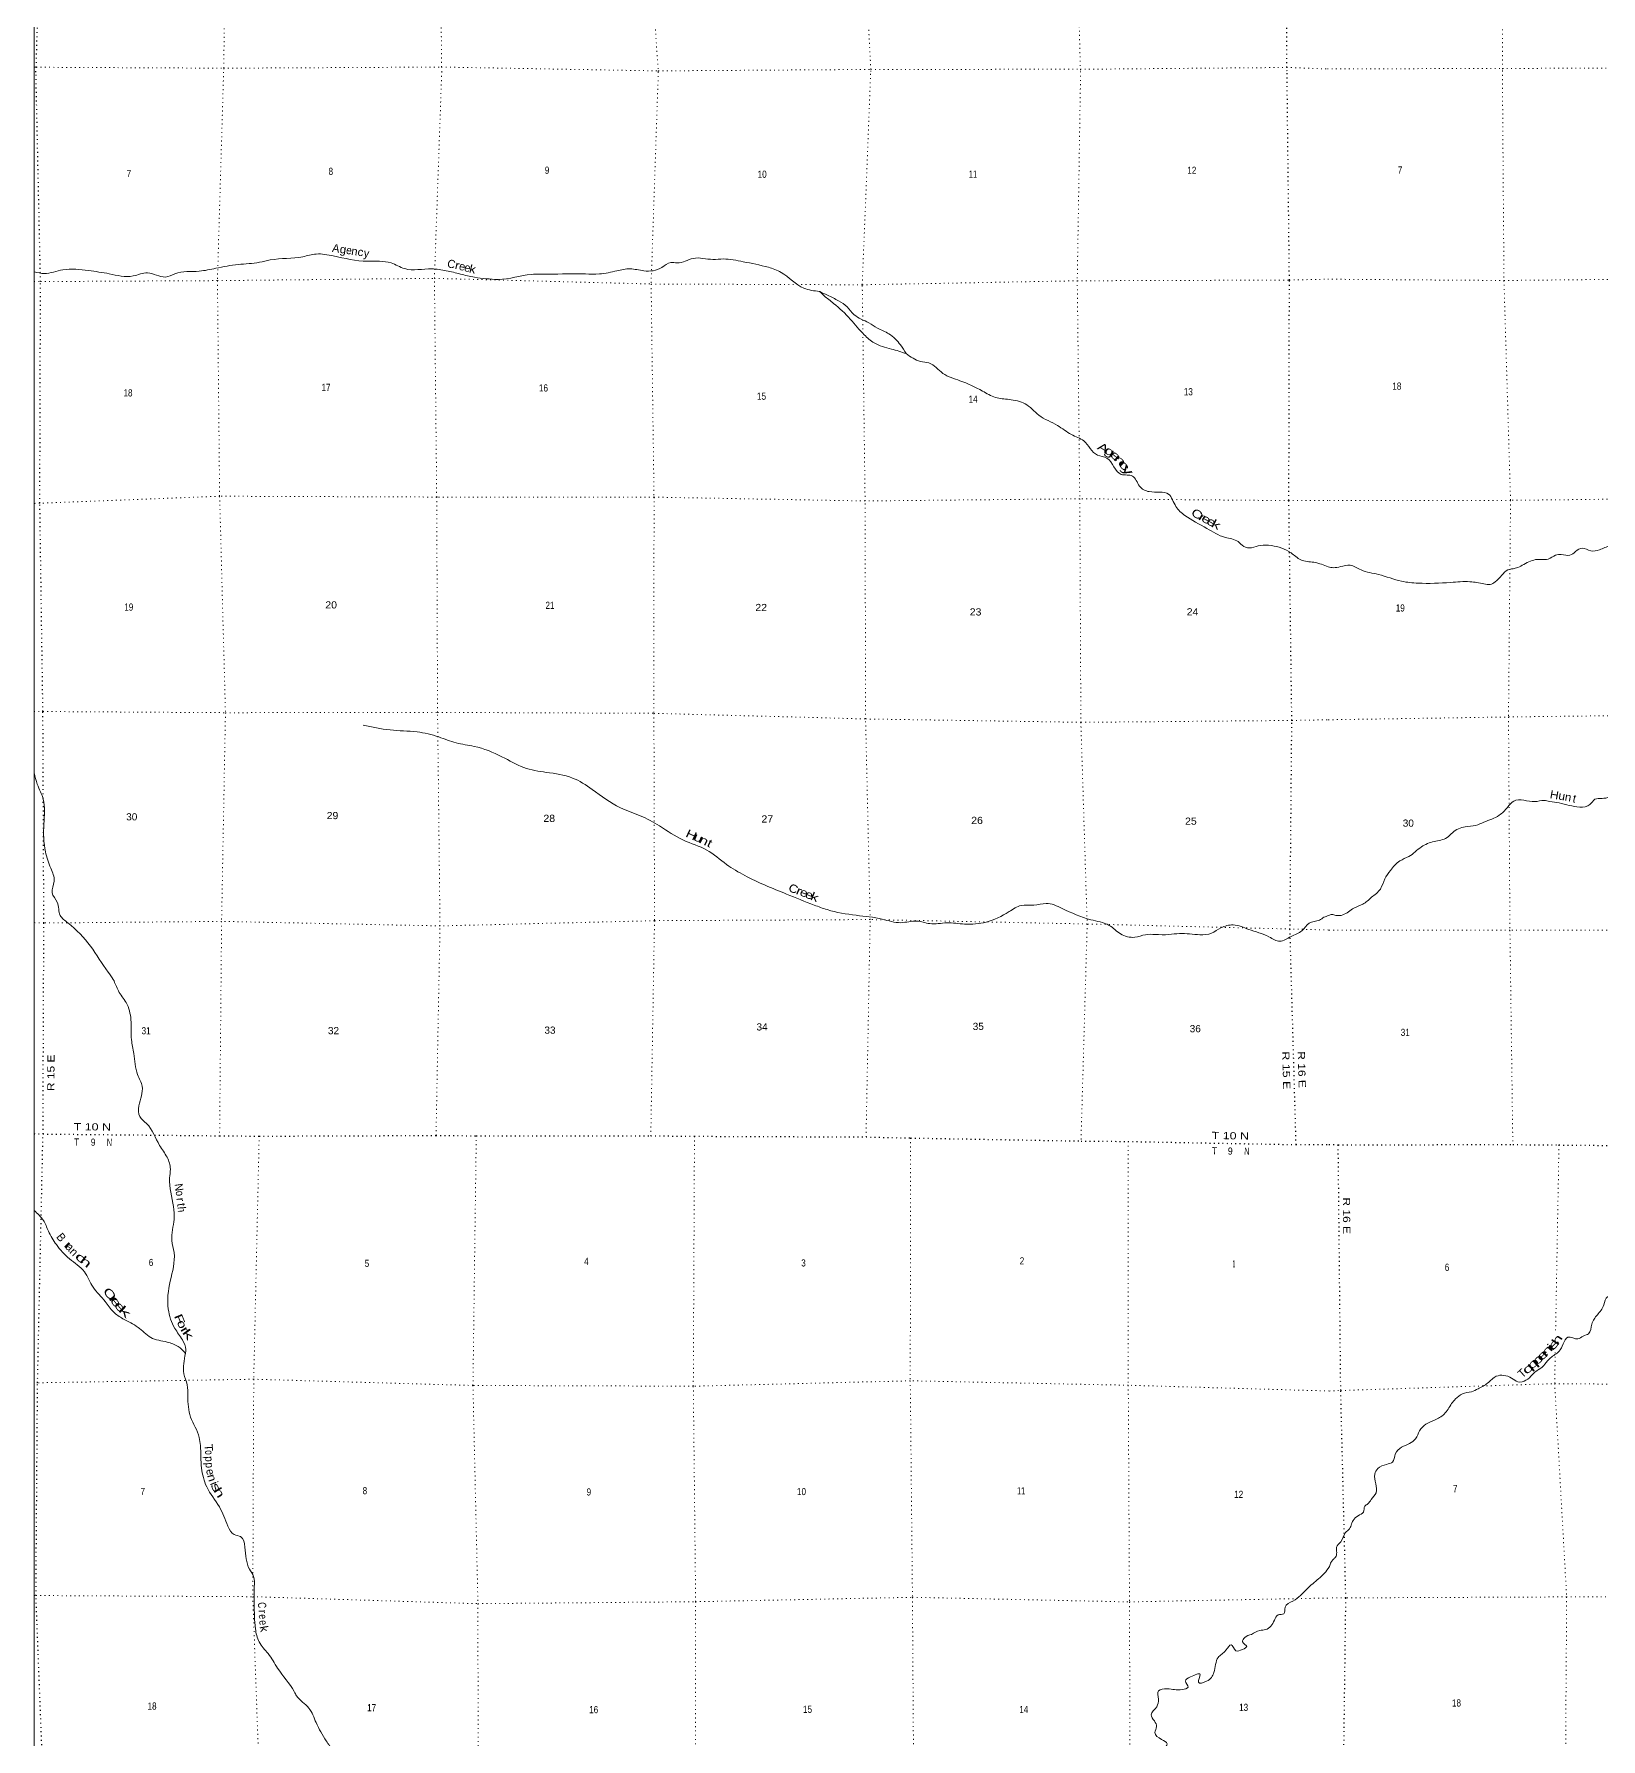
# Model space of a CAD drawing. Header units: feet. Extents: x -2 to 285336, y -549186 to -364975.
# Drawn here: x 0 to 38339, y -452875 to -411164 of the extents above; entities that cross this region are included whole.
import ezdxf
from ezdxf.enums import TextEntityAlignment as Align

# ---------------------------------------------------------------- set-up
doc = ezdxf.new("R2010")
doc.units = ezdxf.units.FT
doc.header["$LTSCALE"] = 70
doc.linetypes.add('DOTTED', pattern=[1.5, 0.3, -1.2])
for name, color, linetype, lineweight in [('39', 7, 'Continuous', 13), ('4', 7, 'Continuous', 13), ('41', 7, 'Continuous', 13), ('6', 7, 'DOTTED', 25), ('7', 7, 'DOTTED', 13)]:
    doc.layers.add(name, color=color, linetype=linetype, lineweight=lineweight)

msp = doc.modelspace()

# ---------------------------------------------------------------- linework, layer by layer
at = {"layer": '39'}
for points in [[(2.12, -416981.28), (249.22, -417021.13), (706.99, -416931.25), (1329.8, -416949.51), (1840.29, -417028.47), (2427.04, -417081.04), (2774.35, -417003.56), (3212.59, -417106.87), (3445.39, -417027.72), (4041.85, -416963.58), (4445.44, -416893.98), (4997.61, -416799.79), (5517.76, -416747.95), (5778.75, -416690.84), (6578.06, -416610), (6905.32, -416544.65), (7321.3, -416591.7), (8157.38, -416721.99), (8734.05, -416762.53), (9067.93, -416902.36), (9730.88, -416906.42), (10086.59, -416953.65), (10430.35, -417035.11), (10776.11, -417114.56), (11061.47, -417147.91), (11358.84, -417167.14), (12166.06, -417044.03), (12593.93, -417034.71), (13489.89, -417032.05), (13833.41, -417033.04), (14263.09, -416955.31), (14588.39, -416906.06), (14917.99, -416955.38), (15361.72, -416873.59), (15578.32, -416750.22), (15737.06, -416761.82), (16128.47, -416652.02), (16610.68, -416676.74), (16863.77, -416665.93), (17350.12, -416732.88), (17967.25, -416869.86), (18276.98, -416993.67), (18836.57, -417380.29), (19220.51, -417461.63)], [(21342.62, -418981.56), (20976.36, -418868.7), (20552.04, -418719.07), (20312.41, -418520.62), (19971.8, -418139.39), (19564.87, -417752.32), (19329.29, -417563.91), (19220.51, -417461.63)], [(19222.7, -417463.69), (19415.63, -417551.58), (19685.23, -417691.61), (19894.59, -417839.86), (20065.89, -418028.46), (20426.07, -418228.57), (20635.37, -418358.71), (20917.02, -418496.69), (21201.06, -418769.45), (21340.29, -418980.28)], [(21340.29, -418980.28), (21688.39, -419172.38), (21897.42, -419209.98), (22239.67, -419464.46), (22656.04, -419644.29), (23205.2, -419896.14), (23525.07, -420052.11), (23858.69, -420103.43), (24246.71, -420206.89), (24585.02, -420487.53), (25041.77, -420739.66), (25381.92, -420961.96), (25683.71, -421117.99), (26020.21, -421465.03), (26251.46, -421542.8), (26602.15, -421936.07), (26875.48, -421977.51), (27048.96, -422224.44), (27288.41, -422358.52), (27758.67, -422421.5), (27940.35, -422722.73), (28157.94, -422939.36), (28695.24, -423257.64), (29143.86, -423477.61), (29461.57, -423581.28), (29600.52, -423697.55), (29791.47, -423731.18), (30010.27, -423674.2), (30275.46, -423679.45), (30756.1, -423855.06), (30995.66, -424027.36), (31311.23, -424086.78), (31504.22, -424136.5), (31661.96, -424201.38)], [(45587.5, -420254.14), (45439.35, -420422.75), (45178.86, -420537.27), (44980.36, -420527.37), (44751.85, -420563.62), (44411.25, -420742.39), (44198.95, -420919.07), (43976.46, -420959.34), (43754.04, -421049.76), (43708.19, -421256.43), (43552.1, -421489.25), (43365.78, -421591.68), (43247.69, -421746.23), (43089.52, -421920.88), (42895.13, -421987.2), (42702.76, -422061.56), (42622.82, -422260.22), (42512.72, -422396.71), (42332.29, -422400.84), (41953.43, -422451.24), (41765.18, -422617.87), (41540.77, -422728.35), (41200.03, -422796.78), (40981.51, -422804.95), (40861.29, -422863.2), (40763.12, -422919.44), (40534.57, -422921.59), (40388.3, -422991.9), (40217.99, -423076.27), (40061.64, -423100.45), (39965.5, -423172.73), (39845.24, -423200.89), (39749.06, -423247.1), (39632.93, -423363.53), (39448.52, -423397.75), (38803.14, -423548.63), (38568.72, -423667.15), (38302.22, -423781.67), (38089.73, -423807.89), (37879.13, -423741.82), (37716.84, -423824.17), (37580.63, -423914.54), (37370.09, -423894.61), (37229.77, -423912.76), (37051.46, -424009.17), (36875.03, -424015.3), (36696.62, -424031.46), (36376.03, -424180.13), (36239.76, -424234.38), (36059.37, -424274.62), (35915.19, -424403.11), (35748.99, -424565.72), (35626.77, -424627.99), (35476.38, -424614.04), (35133.48, -424562.1), (34660.35, -424580.45), (33866.44, -424597.01), (33461.39, -424551.13), (32895.8, -424384.97), (32468.62, -424270.89), (32203.83, -424158.71), (31967.29, -424192.97), (31792.9, -424219.16), (31661.96, -424201.38)], [(47557.66, -422635), (47240.7, -422659.16), (47008.19, -422797.09), (46820.01, -423019.9), (46553.45, -423086.27), (46166.57, -423136.67), (45920.1, -423241.15), (45747.88, -423393.73), (45477.33, -423486.19), (45259.11, -423729.08), (45169.24, -424005.99), (45013.19, -424264.89), (44877.24, -424563.9), (44687.3, -424975.29), (44483.24, -425322.5), (44309, -425461.03), (43780.12, -425790.39), (43511.5, -425814.63), (43423.41, -425915), (43319.19, -425943.15), (43221.01, -425983.34), (43052.73, -426091.78), (42930.44, -426093.87), (42798.21, -426164.17), (42704.08, -426244.48), (42595.88, -426294.7), (42437.65, -426419.18), (42325.49, -426505.52), (42193.39, -426686.16), (42115.27, -426738.38), (42011.06, -426776.56), (41862.78, -426834.83), (41740.72, -427021.49), (41602.63, -427222.2), (41382.35, -427418.94), (41139.88, -427517.4), (41003.66, -427607.77), (40847.47, -427754.32), (40504.86, -427929.08), (40278.45, -428039.56), (40094.03, -428063.76), (39945.75, -428132.06), (39749.62, -428405.03), (39527.46, -428708.11), (39333.32, -428971.04), (39223.21, -429093.49), (39127.11, -429199.88), (39057.14, -429354.4), (38979.09, -429468.81), (38792.87, -429647.48), (38546.5, -429828.19), (38366.1, -429864.42), (38191.7, -429886.6), (38069.57, -430013.07), (37819.04, -430077.42), (37315.68, -429975.43), (37087.08, -429941.47), (36946.71, -429915.48), (36726.2, -429943.71), (36204.91, -429927.99), (36052.74, -430082.56), (35848.49, -430277.29), (35473.79, -430446.05), (35273.4, -430524.42), (35018.82, -430556.69), (34706.25, -430703.34), (34574.08, -430823.79), (34257.42, -430918.29), (33944.83, -431050.9), (33636.38, -431285.82), (33419.98, -431392.28), (33187.72, -431629.16), (33049.65, -431835.89), (32941.69, -432080.72), (32727.43, -432283.48), (32511.12, -432454.14), (32292.71, -432548.57), (32024.26, -432715.26), (31853.86, -432725.4), (31755.59, -432703.39), (31674.39, -432732.19)], [(8053.76, -428068.9), (8709.01, -428189.67), (9370.08, -428238), (9902.79, -428361.15), (10327.09, -428504.74), (10769.3, -428591.94), (11449.03, -428843.41), (11984.17, -429107.38), (12532.94, -429226.45), (13176.19, -429365.37), (13655.12, -429643.59), (14345.48, -430092.18), (14832.2, -430287.89), (15303.01, -430537.96), (15888.6, -430884.27), (16457.83, -431128.01), (16945.01, -431480.64), (17387.75, -431750.92), (18409.59, -432204.56), (19089.38, -432474.14), (19405.1, -432585.86), (20116.65, -432724.57), (20753.75, -432819.24), (21206, -432904.4), (21599.62, -432865.01), (21917.21, -432928.44), (22335.01, -432909.09), (22769.01, -432937.98), (23293.2, -432892.16), (23856.96, -432634.99), (24153.83, -432483.22), (24463.19, -432478.27), (24762.38, -432433.12), (25152.46, -432554.69), (25858.39, -432832.23), (26304.76, -432969.71), (26586.62, -433178.1), (26930.38, -433261.58), (27195.37, -433198.42), (27430.4, -433193.7), (27767.89, -433194.71), (28026.97, -433169.8), (28527.27, -433200.5), (28808.41, -433161.44), (29041.06, -433031.99), (29340.18, -432960.69), (29722.19, -433070.2), (30216.9, -433251.81), (30482.39, -433359.65), (30757.27, -433242.15), (31024.04, -433100.53), (31196.27, -432916.95), (31453.19, -432839.73), (31561.47, -432773.02), (31674.39, -432732.19)], [(1.48, -429237.56), (78.64, -429518.99), (224.34, -429884.7), (240.15, -430486.19), (278.31, -431172.1), (408.04, -431572.06), (491.33, -431891.69), (441.92, -432171.48), (565.15, -432406.5), (640.41, -432726.15), (827.77, -432910.68), (1377.85, -433478.39), (1813.62, -434114.84), (1938.7, -434297.54), (2062.05, -434572.79), (2253.73, -434859.91), (2369.45, -435278.02), (2382.93, -435768.86), (2438.15, -436104.67), (2534.07, -436621.42), (2645.39, -436908.78), (2566.43, -437387.82), (2585.26, -437647.29), (2750.49, -437819.81), (3071.46, -438354), (3253.1, -438643.16), (3334.31, -438936.64), (3316.85, -439149.95), (3407.28, -439851.8), (3424.26, -440163.58), (3386.83, -440417.18), (3371.52, -440680.77), (3426.63, -440978.35), (3330.21, -441672.71), (3283.99, -442358.88), (3444.07, -442831.18), (3629.71, -443114.29), (3710.74, -443347.42), (3704.99, -443441.99)], [(53749.22, -435429.42), (53554.34, -435540.28), (53271.88, -435719.02), (53055.42, -435773.32), (52778.71, -435739.39), (52536.23, -435827.82), (52388.2, -436090.73), (52256.33, -436443.9), (52098.27, -436700.8), (51850.02, -436983.83), (51453.4, -437256.92), (50970.57, -437526.06), (50569.74, -437644.68), (50203.09, -437833.5), (49900.66, -438074.44), (49648.25, -438239.11), (49329.72, -438431.91), (49193.47, -438494.18), (48971.08, -438620.72), (48572.4, -438847.67), (48233.68, -438934.15), (47800.8, -439064.83), (47606.42, -439141.19), (47430.25, -439349.95), (47390.33, -439486.4), (47396.58, -439672.97), (47302.36, -439675.04), (47214.27, -439773.39), (47188.43, -439953.97), (47122.41, -440066.36), (46820.02, -440335.38), (46637.79, -440506.02), (46471.36, -440482.06), (46365.01, -440411.91), (46194.68, -440480.23), (45891.95, -440484.43), (45697.31, -440358.17), (45567.05, -440400.38), (45404.8, -440520.86), (45142.24, -440583.21), (44777.36, -440587.46), (44254.07, -440577.76), (44125.74, -440565.81), (43919.21, -440541.87), (42916.63, -440434.17), (42762.35, -440512.51), (42519.98, -440683.19), (42387.73, -440745.47), (42223.42, -440809.77), (42105.33, -440970.34), (41865.09, -441237.32), (41658.79, -441401.96), (41400.36, -441554.6), (41213.95, -441594.84), (40898.95, -441408.46), (40602.08, -441296.31), (40303.28, -441240.32), (40164.98, -441272.51), (40139.01, -441340.74), (40211.29, -441426.96), (40273.53, -441497.14), (40287.66, -441565.34), (40221.54, -441597.48), (40103.16, -441531.35), (39922.69, -441505.38), (39746.4, -441615.84), (39347.64, -441778.59), (39113.35, -442005.44), (38939.15, -442180.09), (38742.73, -442224.36), (38610.19, -442055.92), (38501.93, -442058), (38409.96, -442256.67), (38251.88, -442499.52), (38115.84, -442728.31), (38037.95, -442963.09), (37905.7, -443019.34), (37777.47, -443087.64), (37528.81, -443047.67), (37416.75, -443212.25), (37314.73, -443390.87), (37102.42, -443553.51), (36826.1, -443832.54), (36810.07, -443840.58), (36505.66, -444099.57), (36309.23, -444141.83), (36150.72, -444045.63), (35779.76, -444003.74), (35567.46, -444168.38), (35333.06, -444306.96), (35170.77, -444387.31)], [(0.5, -439943.96), (226.17, -440189.18), (349.47, -440450.35), (545.3, -440781.72), (863.72, -441128.81), (1230.26, -441445.59), (1444.3, -441823.17), (1742.63, -442174.35), (1940.23, -442425.24), (2173.76, -442593.54), (2544.01, -442805.69), (2854.1, -443052.22), (3258.22, -443167.7), (3523.7, -443273.54), (3704.99, -443441.99)], [(3704.99, -443441.99), (3666.27, -443941.03), (3743.39, -444210.39), (3762.29, -444491.98), (3830.06, -445000.77), (4040.43, -445497.06), (4069.13, -445696.15), (4098.86, -446247.29), (4222.74, -446707.63), (4533.53, -447197.59), (4741.82, -447669.74), (4895.1, -447876.5), (5053.94, -447926.32), (5159.16, -448183.52), (5271.21, -448722.35), (5370.16, -448899.1), (5386.96, -449150.53), (5386.19, -449577.03), (5416.07, -450178.47), (5505.4, -450502.11), (5727.21, -450789.14), (5959.27, -451144.54), (6364.73, -451718.71), (6423.28, -451821.14), (6721.47, -452120.01), (6901.29, -452475.57), (7149.69, -452925.47), (7317.12, -453160.36), (7536.9, -453439.34), (7652.48, -453811.18), (7914.35, -454053.83), (8029.43, -454252.66)], [(35170.77, -444387.31), (34948.29, -444435.6), (34784.04, -444556.08), (34685.95, -444672.5), (34503.83, -444929.41), (34263.43, -445076.02), (34055.05, -445176.46), (33902.88, -445337.05), (33802.89, -445533.72), (33656.68, -445650.17), (33462.32, -445740.58), (33308.16, -445905.18), (33240.24, -446101.83), (33091.95, -446158.1), (32879.56, -446260.55), (32803.55, -446395.02), (32829.91, -446631.73), (32836.21, -446852.41), (32718.13, -447021.01), (32634.06, -447125.38), (32563.96, -447181.6), (32526.05, -447324.06), (32395.85, -447416.43), (32273.7, -447534.88), (32237.72, -447615.15), (32185.74, -447731.54), (32087.62, -447827.9), (31971.63, -448054.67), (31869.55, -448185.14), (31873.72, -448315.54), (31843.79, -448429.91), (31789.73, -448486.12), (31735.69, -448554.37), (31696.05, -448660.51)], [(29788.41, -450321.26), (29991.03, -450224.09), (30135.6, -450201.53), (30349.89, -449973.56), (30439.91, -449842.53), (30576.43, -449813.96), (30612.12, -449652.91), (30802.53, -449501.45), (31149.2, -449204.69), (31431.74, -448956.39), (31569.98, -448829.24), (31696.05, -448660.51)], [(19206.55, -455473.31), (19386.99, -455379.7), (19547.55, -455328.93), (19837.49, -455553.39), (20032.7, -455673.52), (20330.71, -455914.05), (20763.41, -456184.36), (20994.83, -456320.47), (21278.11, -456329.69), (21652.48, -456576.03), (21922.59, -456889.07), (22067.14, -456860.47), (22211.82, -456872.11), (22178.01, -456988.9), (22132.01, -457059.45), (22282.76, -457089.18), (22397.23, -457074.75), (22477.9, -457183.15), (22666.96, -457261.05), (22855.88, -457290.67), (23077.06, -457360.42), (23299.72, -457247.1), (23408.4, -457315.18), (23392.87, -457500.31), (23591.82, -457525.87), (23879.22, -457569.28), (24040.13, -457639.21), (24080.63, -457747.73), (24241.32, -457741.21), (24465.98, -457625.87), (24610.87, -457711.95), (24779.77, -457763.75), (24988.59, -457728.93), (25086.56, -457567.7), (25267.18, -457504.79), (25490.36, -457572.53), (25887.95, -457513.01), (26076.75, -457498.36), (26291.53, -457441.39), (26480.03, -457326.16), (26572.11, -457211.21), (26708.65, -457190.69), (26780.41, -456997.34), (27147.06, -456660.28), (27329.46, -456520.92), (27435.41, -456341.56), (27535.43, -456192.39), (27615.34, -456041.26), (27627.04, -455918.51), (27709.11, -455817.67), (27731.81, -455332.76), (27801.17, -455006.64), (27674.01, -454799.8), (27597, -454570.68), (27662.46, -454280.79), (27625.85, -454125.99), (27629.46, -453987.16), (27625.11, -453872.5), (27630.53, -453663.26), (27585.98, -453542.68), (27525.43, -453444.28), (27482.74, -453271.4), (27460.3, -453152.77), (27596.8, -453118.16), (27725.01, -452995.06), (27590.11, -452888.83), (27426.9, -452720.33), (27466.65, -452573.35), (27412.01, -452436.71), (27335.23, -452284.04), (27469.25, -452088.49), (27512.9, -451899.25), (27514.34, -451702.09), (27725.12, -451651.17), (28094.8, -451666.16), (28235.25, -451605.39), (28172.55, -451460.73), (28296.8, -451355.75), (28529.67, -451300.73), (28492.05, -451489.96), (28688.85, -451465.23), (28871.04, -451251.44), (28972.42, -450880.96), (29164.76, -450705.36), (29290.93, -450570.2), (29407.88, -450718.72), (29570.5, -450684.04), (29670.74, -450615.34), (29571.97, -450498.95), (29621.89, -450396.2), (29788.41, -450321.26)]]:
    msp.add_spline(points, degree=3, dxfattribs=at)
at = {"layer": '4'}
msp.add_lwpolyline([(0, -366365.25), (31582.88, -366343.53), (63165.7, -366278.36), (94748.41, -366169.75), (126330.93, -366017.71), (157911.89, -365844.7), (189495.2, -365583.27), (221076.83, -365300.9), (252658.04, -364975.08), (254669.81, -547785.08), (222837.13, -548113.49), (191004.05, -548398.11), (159170.58, -548638.96), (127336.83, -548836), (95502.83, -548989.27), (63668.65, -549098.74), (31834.35, -549164.42), (0, -549186.32)], close=True, dxfattribs=at)
at = {"layer": '6'}
for points in [[(45.29, -412091.97), (52.65, -411974.7), (200.02, -406772.58), (150.64, -401637.3), (155.07, -396300.74), (157.8, -391107), (174.53, -385883.05), (213.44, -380695.27), (83.27, -373516.47)], [(30658.15, -412071.54), (30650.43, -411980.46), (30666.97, -406666), (30619.23, -401359.73), (30541.37, -396059.57), (30539.75, -390712.96), (30379.54, -385425.06), (30335.84, -380126.83), (30152.07, -374169.14)], [(277.13, -457804.21), (254.31, -454704.3), (45.94, -449367.59), (85.05, -444162.92), (218.02, -438074.8), (239.17, -432912.43), (216.09, -427738.13), (141.01, -422640.43), (157.39, -417218.56), (45.29, -412091.97)], [(30880.56, -438335.68), (30730.67, -433075.25), (30776.06, -427957.07), (30704.15, -422569.67), (30716.61, -417182.01), (30658.15, -412071.54)], [(0, -438066.85), (218.02, -438074.8), (4539.28, -438118.28), (5507.59, -438127.47), (9834.71, -438110.58), (10819.09, -438117.71), (15090, -438119.09), (16158.77, -438130), (20357.41, -438147.69), (21446.31, -438172.62), (25616.99, -438246.72), (26768.12, -438257.38), (30880.56, -438335.68), (31681.9, -438330.86)], [(31681.9, -438330.86), (31911.13, -438338.7), (36183.54, -438333.97), (37312.31, -438343.28), (41474.51, -438386.76), (42559.17, -438398.11), (46853.72, -438459.57), (47916.3, -438456.88), (52026.28, -438420.15), (53032.73, -438415.5), (57287.06, -438388.71), (58275.44, -438366.01), (62591.9, -438309.09), (63363.86, -438307.15)], [(31984.88, -457780.39), (32030.22, -454701.17), (32097.68, -449424.83), (31972.93, -444351.23), (31911.13, -438338.7)]]:
    msp.add_lwpolyline(points, dxfattribs=at)
at = {"layer": '7'}
msp.add_line((37312.31, -438343.28), (37229.57, -442952.51), dxfattribs=at)
for points in [[(35211.38, -366338.24), (35165.32, -369004.08), (35219.5, -374214.66), (35666.58, -374223.51), (35705.69, -380112.83), (35714.95, -385385.78), (35800.48, -390692.66), (35815.8, -395981.65), (35853.23, -401290.67), (35928.87, -406639.74), (35930.37, -412003.07), (35928.03, -412058.22)], [(4039.22, -373579.75), (4053.33, -380050.76), (3984.51, -385339.19), (4624.85, -390615.93), (4628.63, -396030.92), (4831.25, -401423.32), (4720.26, -406719.9), (4639.36, -411998.3), (4637.16, -412091.49)], [(9974.86, -412089.8), (9967.28, -411969.9), (9949.69, -406669.6), (9950.2, -401377.3), (9906.46, -396062.98), (9872.74, -390734.55), (9263.95, -385188.2), (9274.45, -379871.74), (9345.41, -373720.36)], [(14501, -373893.51), (14574.56, -379984.21), (14541.9, -385270.55), (15170.58, -390728.35), (15200.18, -396008.51), (15235.95, -401353.02), (14902.18, -406756.72), (15273.38, -412064.26), (15274.46, -412086.89)], [(20471.96, -412082.85), (20472.71, -412028.11), (20197.62, -406569.49), (20453.6, -401425.45), (19654.17, -395980.12), (19743.16, -390725.83), (19840.13, -385445.38), (19854.29, -379963.97), (19674.64, -374052.54)], [(24866.23, -374151.18), (25144.58, -380179.05), (25160.3, -385541.71), (25177.6, -390711.27), (25229.27, -395977.3), (25506.23, -401371.54), (25463.55, -406671.98), (25601.8, -412024.3), (25607.43, -412077.71)], [(0, -411972.71), (52.65, -411974.7), (4639.36, -411998.3), (9967.28, -411969.9), (15273.38, -412064.26), (20472.71, -412028.11), (25601.8, -412024.3), (30650.43, -411980.46), (31645.83, -412016.47)], [(4637.16, -412091.49), (4486.49, -417195.62), (4539.99, -422470.43), (4681.95, -427767.1), (4588.32, -432873.35), (4539.28, -438118.28)], [(9834.71, -438110.58), (9932.3, -432984.2), (9872.92, -427759.71), (9851.57, -422490.85), (9795.84, -417139.6), (9974.86, -412089.8)], [(15274.46, -412086.89), (15097.72, -417278.74), (15169.13, -422493.14), (15166.43, -427782.19), (15181.17, -432855.93), (15090, -438119.09)], [(20357.41, -438147.69), (20458.46, -432828.17), (20345.76, -427919.69), (20334.27, -422586.42), (20264.66, -417297.58), (20471.96, -412082.85)], [(25607.43, -412077.71), (25525.67, -417199.45), (25587.38, -422532.57), (25613.33, -428002.6), (25768.29, -432937.11), (25616.99, -438246.72)], [(31645.83, -412016.47), (35930.37, -412003.07), (41198.75, -411993.04), (46549.25, -411958.69), (51853.44, -411856.19), (57147.88, -411844.08), (62462.35, -411827.9), (63291.01, -411828.17)], [(35928.03, -412058.22), (35966.15, -417192.8), (36127.38, -422571.31), (36077.99, -427871.72), (36112.7, -433087.81), (36183.54, -438333.97)], [(0, -417215.32), (157.39, -417218.56), (4486.49, -417195.62), (9795.84, -417139.6), (15097.72, -417278.74), (20264.66, -417297.58), (25525.67, -417199.45), (30716.61, -417182.01), (31652.78, -417160.76)], [(31652.78, -417160.76), (35966.15, -417192.8), (41289.05, -417135.24), (46542.02, -417262.29), (51868.93, -417202.71), (57173.84, -417183.28), (62474.76, -417179.9), (63305.75, -417183.84)], [(31660.22, -422571.19), (30702.16, -422577.72), (25587.38, -422532.57), (20334.27, -422586.42), (15169.13, -422493.14), (9851.57, -422490.85), (4539.99, -422470.43), (141.01, -422640.43), (0, -422645.4)], [(63317.01, -422446.75), (62409.18, -422445.37), (57192.62, -422479.63), (51909.78, -422513.09), (46608.89, -422538.54), (41333.99, -422511.82), (36127.38, -422571.31), (31660.22, -422571.19)], [(0, -427736.6), (216.09, -427738.13), (4681.95, -427767.1), (9872.92, -427759.71), (15166.43, -427782.19), (20345.76, -427919.69), (25613.33, -428002.6), (30776.06, -427957.07), (31667.61, -427940.54)], [(31667.61, -427940.54), (36077.99, -427871.72), (41380.84, -427806.14), (46687.84, -427854.91), (51938.62, -427839.53), (57205.41, -427800.05), (62542.37, -427758.53), (63334.86, -427765.64)], [(31674.68, -433084.21), (30732.63, -433059.15), (25768.29, -432937.11), (20458.46, -432828.17), (15181.17, -432855.93), (9932.3, -432984.2), (4588.32, -432873.35), (239.17, -432912.43), (0, -432904.08)], [(63349.35, -433036.08), (62565.13, -433036.82), (57292.34, -433086.33), (52015.64, -433218.09), (46710.6, -433137.22), (41429.67, -433086.42), (36112.7, -433087.81), (31674.68, -433084.21)], [(5507.59, -438127.47), (5374.22, -444074.77), (5351.52, -449396.07), (5541.68, -454688.57), (5581.53, -457803.54)], [(10819.09, -438117.71), (10738.41, -444227.81), (10860.41, -449566.79), (10865.76, -454863.86), (10931.01, -457801.62)], [(16158.77, -438130), (16130.34, -444245.98), (16187.86, -449518.76), (16183.09, -454789.71), (16250.4, -457798.49)], [(21446.31, -438172.62), (21439.47, -444113.51), (21493.04, -449410.44), (21526.43, -454677.26), (21504.05, -457794.18)], [(26768.12, -438257.38), (26773.41, -444222.38), (26802.88, -449523.41), (26820.25, -454806.36), (26766.49, -457788.68)], [(37221.19, -443418.95), (37207.47, -444183.38), (37500.82, -449401.32), (37465.37, -454627.48), (37352.85, -457773.95)], [(31690.2, -444363.6), (26773.41, -444222.38), (21439.47, -444113.51), (16130.34, -444245.98), (10738.41, -444227.81), (5374.22, -444074.77), (85.05, -444162.92), (0, -444170.85)], [(31690.2, -444363.6), (31972.93, -444351.23), (37207.47, -444183.38), (42532.51, -444228.13), (47873.4, -444126.42), (53136.33, -444197.29), (58427.26, -444228.02), (63379.87, -444127.97)], [(0, -449369.73), (45.94, -449367.59), (5351.52, -449396.07), (10860.41, -449566.79), (16187.86, -449518.76), (21493.04, -449410.44), (26802.88, -449523.41), (31697.17, -449428.1)], [(63394.56, -449468.25), (58506.17, -449510.29), (53289.37, -449449.42), (48034.5, -449404.62), (42871.9, -449389.86), (37500.82, -449401.32), (32097.68, -449424.83), (31697.17, -449428.1)]]:
    msp.add_lwpolyline(points, dxfattribs=at)

# ---------------------------------------------------------------- texts
at = {"layer": '41'}
for s, rotation, p in [('A', 351.134, (7371.65, -416502.99)), ('n', 351.151, (7826.12, -416572.7)), ('y', 351.151, (8119.04, -416619.94)), ('C', 346.7, (10187.26, -416884.03)), ('e', 346.637, (10455.26, -416943.07)), ('e', 346.822, (10582.68, -416975.02)), ('t', 347.467, (37670.64, -429963.41)), ('r', 276.989, (3486.56, -439690.61)), ('t', 276.989, (3503.29, -439815.66)), ('B', 308.338, (586.05, -440665.03)), ('a', 315.069, (804.2, -440911.17)), ('n', 315.069, (908.08, -441027.43)), ('T', 41.757, (36474.55, -444003.77)), ('e', 281.964, (4219.97, -446363.95)), ('r', 273.805, (5495.13, -449767.99))]:
    msp.add_text(s, height=200, rotation=rotation, dxfattribs=at).set_placement(p, align=Align.CENTER)
for s, rotation, width, p in [('g', 351.134, 1.05, (7546.86, -416527.35)), ('e', 351.134, 0.9, (7691.27, -416548.21)), ('c', 351.151, 1.05, (7974.02, -416592.23)), ('r', 346.637, 1.15, (10333.21, -416915.08)), ('k', 347.296, 1.15, (10707.74, -417010.29)), ('A', 329.919, 1.45, (26109.45, -421373.08)), ('g', 331.968, 1.55, (26269.07, -421458.68)), ('e', 321.3, 1.8, (26400.75, -421555.27)), ('n', 317.181, 2.05, (26505.29, -421662)), ('c', 313.181, 2.2, (26596.27, -421776.44)), ('y', 310.714, 2, (26682.1, -421892.24)), ('C', 329.126, 1.35, (28402.86, -422990.3)), ('r', 329.126, 1.7, (28531, -423063.43)), ('e', 331.364, 1.45, (28636.05, -423118.63)), ('e', 331.364, 1.45, (28762.24, -423185.96)), ('k', 333.118, 1.55, (28877.91, -423252.18)), ('H', 349.884, 1.1, (37182.66, -429875.4)), ('u', 350.568, 1.1, (37367.31, -429901.4)), ('n', 350.041, 1.05, (37520.72, -429930.02)), ('H', 335.658, 1.35, (16042.38, -430846.93)), ('u', 334.918, 1.5, (16211.17, -430915.87)), ('n', 334.071, 1.45, (16348.77, -430982.69)), ('t', 333.128, 1.3, (16489.48, -431047.78)), ('C', 338.122, 1.15, (18542.14, -432164.69)), ('r', 338.122, 1.4, (18682.27, -432217.96)), ('e', 338.615, 1.25, (18803.77, -432262.01)), ('e', 338.615, 1.25, (18932.68, -432314.27)), ('k', 338.615, 1.4, (19063.96, -432369.98)), ('N', 278.204, 0.95, (3447.76, -439392.44)), ('o', 276.989, 0.85, (3470.57, -439538.7)), ('h', 274.931, 0.9, (3513.83, -439928.85)), ('r', 312.807, 2.15, (773.55, -440869.82)), ('c', 321.72, 2, (1082.36, -441183.33)), ('h', 321.72, 1.85, (1204.99, -441281.88)), ('C', 310.396, 1.6, (1769.44, -442047.14)), ('r', 310.396, 2.05, (1867.92, -442167.27)), ('e', 307.429, 1.75, (1925.72, -442248.02)), ('e', 310.469, 1.85, (2028.68, -442369.44)), ('k', 316.952, 2.2, (2149.63, -442494.16)), ('F', 292.257, 1.6, (3468.54, -442644.36)), ('o', 296.352, 1.35, (3529.83, -442772.4)), ('r', 300.88, 1.7, (3609.7, -442918.22)), ('k', 305.8, 1.9, (3688.42, -443034.17)), ('e', 43.548, 2, (36974.27, -443552.83)), ('n', 47.566, 2.05, (37084.6, -443446.01)), ('i', 50.281, 1.65, (37188.96, -443349.99)), ('s', 53.97, 1.95, (37263.62, -443273.59)), ('h', 57.838, 1.65, (37350.24, -443160.35)), ('o', 36.254, 1.7, (36606.02, -443895.92)), ('p', 42.224, 2.05, (36733.48, -443769.25)), ('p', 41.364, 2, (36849.55, -443673.08)), ('T', 273.851, 1.05, (4173.27, -445754.27)), ('o', 271.998, 0.75, (4186.14, -445870.57)), ('p', 273.669, 0.9, (4188.39, -446031.4)), ('p', 273.669, 0.9, (4198.61, -446184.31)), ('n', 286.371, 1.2, (4257.79, -446513.21)), ('i', 291.926, 1.05, (4311.79, -446654.73)), ('s', 297.062, 1.65, (4363.95, -446764.97)), ('h', 301.965, 1.65, (4447.67, -446901.35)), ('C', 271.883, 0.75, (5479.14, -449607.06)), ('e', 273.805, 0.8, (5501.02, -449890.9)), ('e', 273.805, 0.8, (5511.89, -450037.19)), ('k', 280.445, 1.1, (5530.58, -450200.42))]:
    msp.add_text(s, height=200, rotation=rotation, dxfattribs=dict(at, width=width)).set_placement(p, align=Align.CENTER)
at = {"layer": '6'}
for s, rotation, width, p in [('R 15 E', 89.765, 1.25, (497.32, -437025.43)), ('R 15 E', 271.632, 1.3, (30540.47, -436055.26)), ('R 16 E', 271.632, 1.25, (30919.38, -436053.44)), ('T 10 N', 359.424, 1.3, (967.66, -437982.34)), ('T', 359.424, 0.85, (981.08, -438357.49)), ('9', 359.424, 0.9, (1385.53, -438361.73)), ('N', 359.424, 0.7, (1778.79, -438365.71)), ('T 10 N', 358.909, 1.3, (28812.77, -438195.47)), ('T', 358.909, 0.85, (28822.97, -438571.56)), ('9', 358.909, 0.9, (29210.02, -438578.92)), ('N', 358.909, 0.7, (29609.81, -438581.5)), ('R 16 E', 270.589, 1.25, (32024.39, -439628.38))]:
    msp.add_text(s, height=175, rotation=rotation, dxfattribs=dict(at, width=width)).set_placement(p)
at = {"layer": '7'}
for s, width, p in [('7', 0.85, (2266.13, -414662.99)), ('8', 0.85, (7205.38, -414608.89)), ('9', 0.85, (12496.59, -414581.64)), ('10', 0.85, (17703.92, -414679.6)), ('11', 0.65, (22872.77, -414677.16)), ('12', 0.85, (28217.9, -414582.49)), ('7', 0.85, (33368.24, -414576.55)), ('18', 0.85, (2187.49, -420029.23)), ('17', 0.85, (7032.38, -419894.77)), ('16', 0.85, (12353.18, -419908.29)), ('15', 0.85, (17688.46, -420110.5)), ('14', 0.85, (22866.03, -420183.9)), ('13', 0.85, (28132.23, -420001.27)), ('18', 0.85, (33234.54, -419863.74)), ('20', 1.1, (7125.39, -425216.9)), ('19', 0.85, (2206.08, -425269.42)), ('21', 0.85, (12513.06, -425225.94)), ('22', 1.1, (17647.95, -425280.22)), ('23', 1.1, (22893.94, -425388.72)), ('24', 1.1, (28203.57, -425385.47)), ('19', 0.85, (33318.48, -425292.18)), ('30', 1.05, (2252.82, -430401.74)), ('29', 1.1, (7158.45, -430371.06)), ('28', 1.1, (12462.31, -430439.13)), ('27', 1.1, (17797.81, -430454.09)), ('26', 1.1, (22930.64, -430489.13)), ('25', 1.1, (28161.86, -430507.77)), ('30', 1.05, (33489.3, -430556.14)), ('31', 0.85, (2630.16, -435636.23)), ('32', 1.05, (7189.82, -435633.86)), ('33', 1.05, (12486.38, -435621.36)), ('34', 1.05, (17676.75, -435542.17)), ('35', 1.05, (22967.16, -435528.72)), ('36', 1.05, (28276.41, -435584.72)), ('31', 0.85, (33440.6, -435676.02)), ('6', 0.85, (2805.35, -441306.18)), ('5', 0.85, (8089.31, -441328.53)), ('4', 0.85, (13459.93, -441278.45)), ('3', 0.85, (18770.8, -441316.31)), ('2', 0.85, (24117.09, -441266.88)), ('1', 0.4, (29326.36, -441337.9)), ('6', 0.85, (34517.84, -441423.36)), ('8', 0.85, (8039.36, -446888.56)), ('11', 0.65, (24050.45, -446893.08)), ('7', 0.85, (34718.78, -446839.17)), ('7', 0.85, (2603, -446910.52)), ('9', 0.85, (13519.17, -446920.28)), ('10', 0.85, (18667.26, -446910.99)), ('12', 0.85, (29364.86, -446978.89)), ('18', 0.85, (2776.02, -452159.75)), ('17', 0.85, (8148.81, -452197.8)), ('16', 0.85, (13582.21, -452246.47)), ('15', 0.85, (18814.16, -452237.78)), ('14', 0.85, (24105.6, -452242.9)), ('13', 0.85, (29485.36, -452191.45)), ('18', 0.85, (34694.25, -452082.68))]:
    msp.add_text(s, height=175, dxfattribs=dict(at, width=width)).set_placement(p)

doc.saveas('drawing.dxf')
